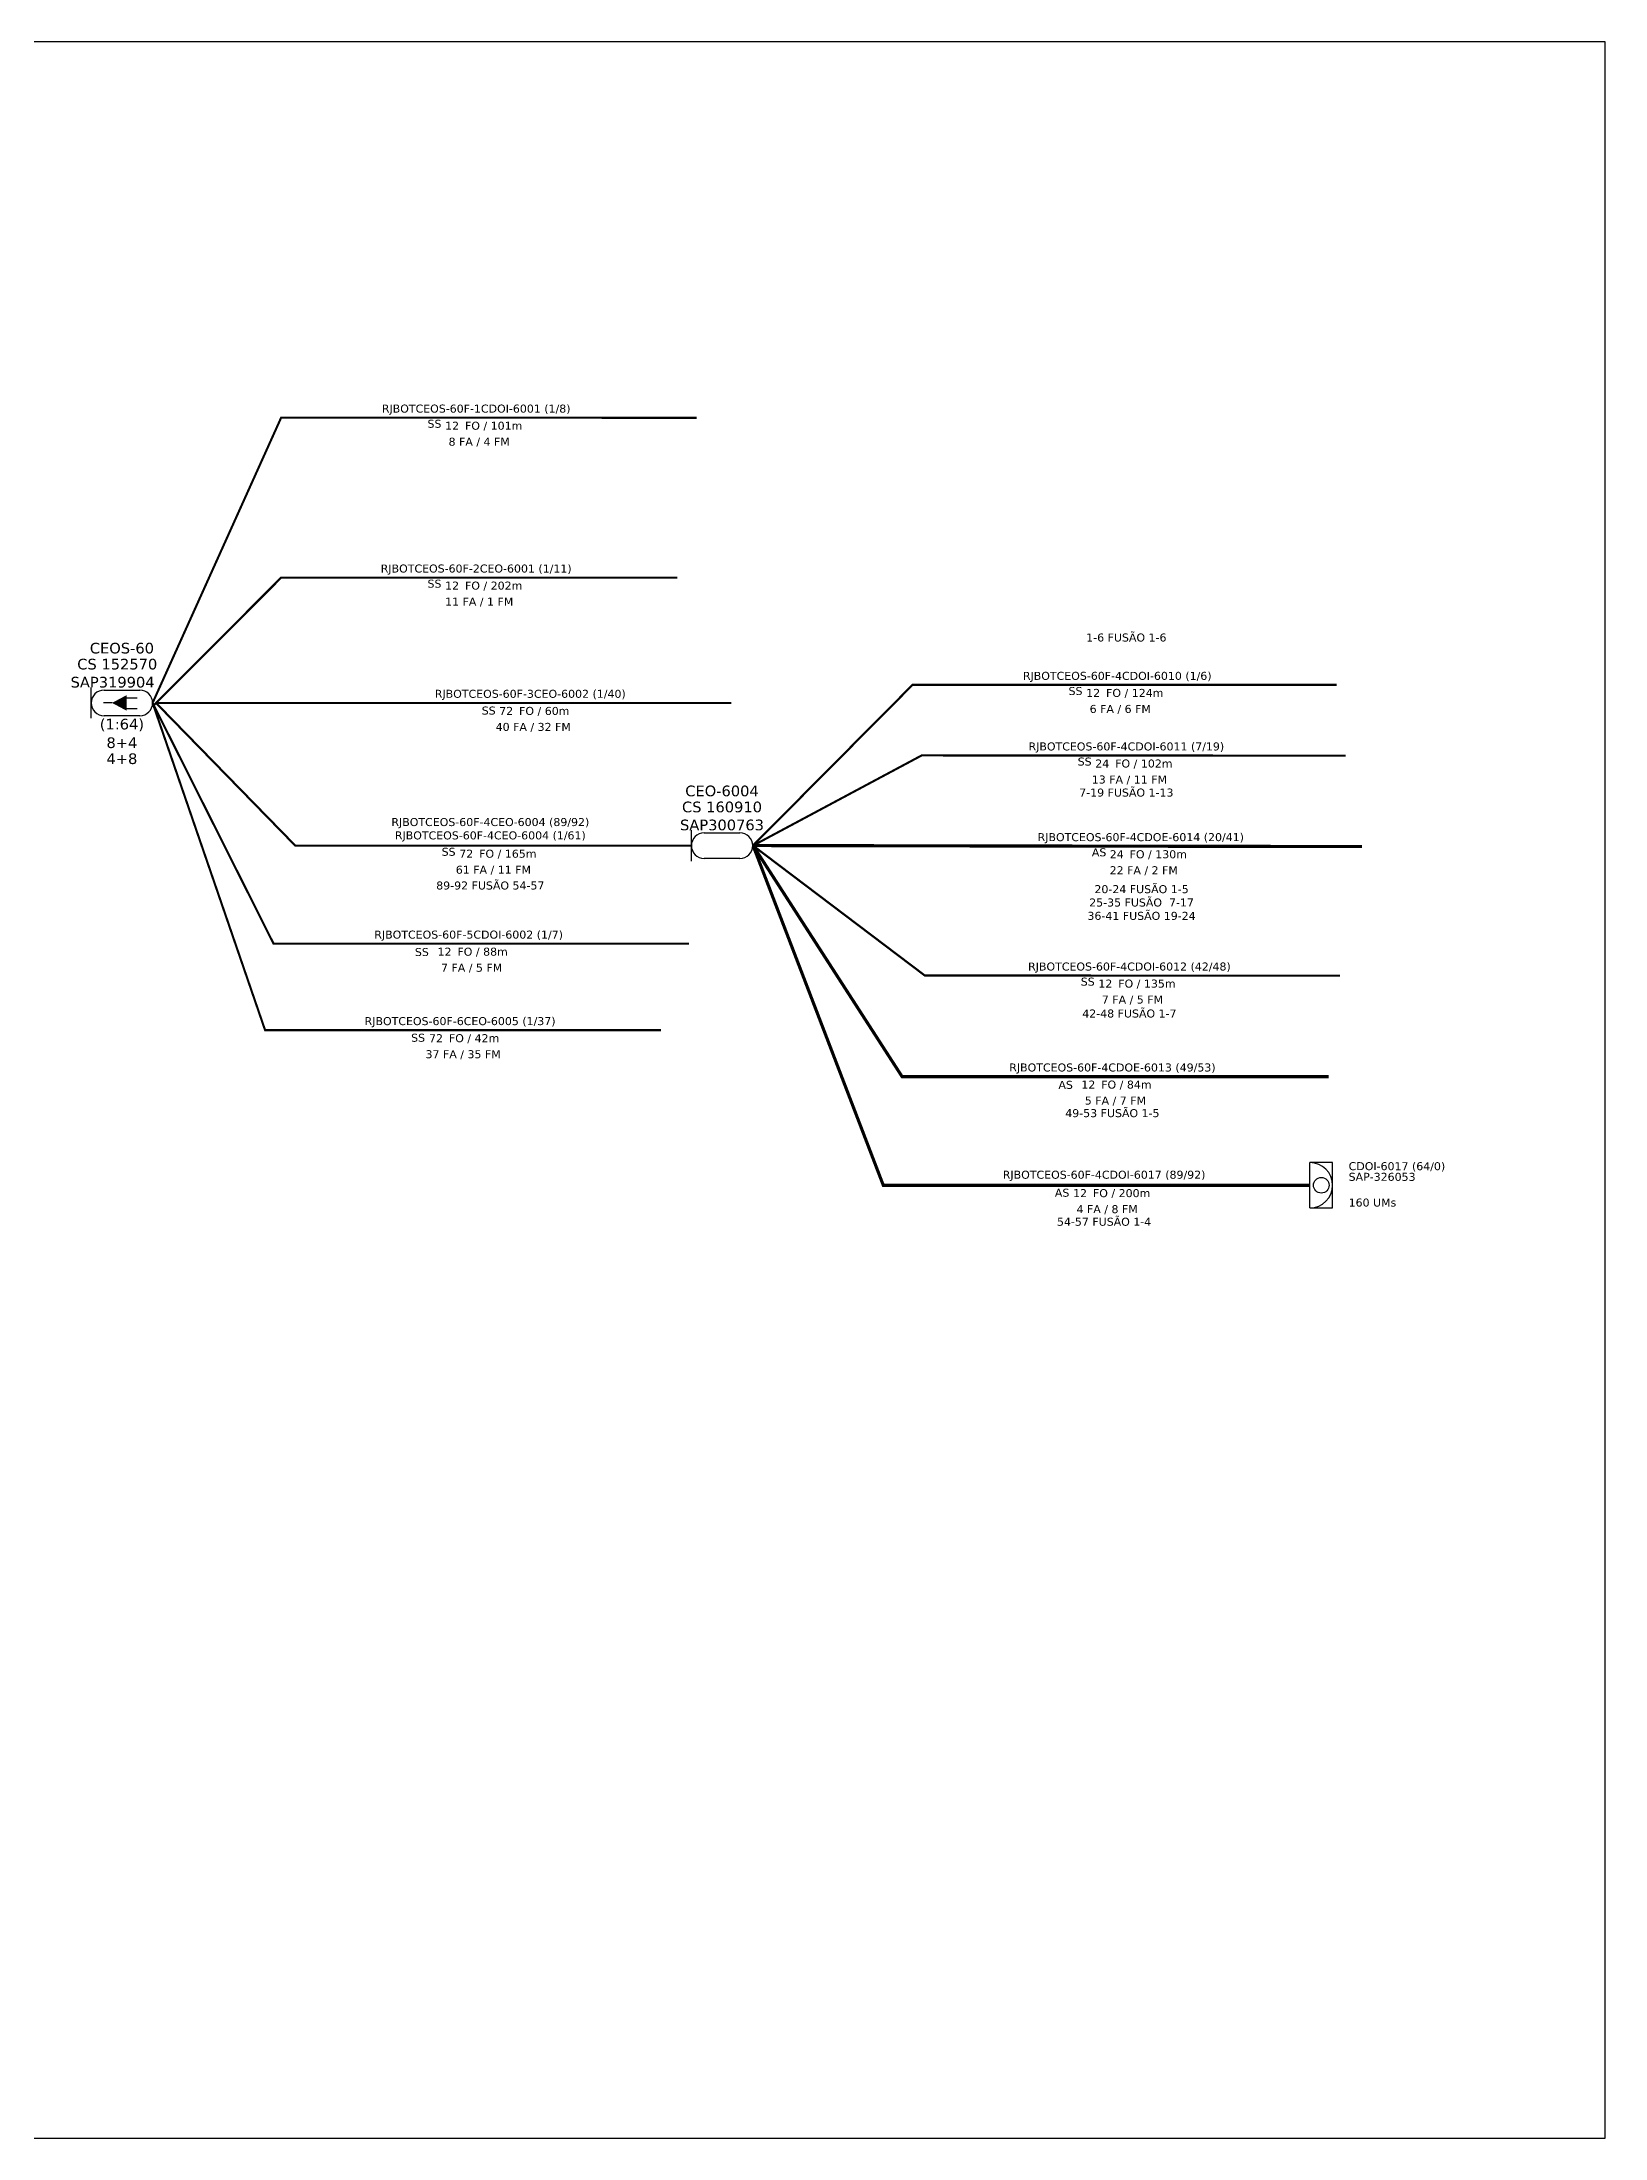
# Model space of a CAD drawing. Extents: x -4 to 837, y 1 to 595.
# Drawn here: x 394 to 837, y 1 to 595 of the extents above; entities that cross this region are included whole.
import ezdxf
from ezdxf.enums import TextEntityAlignment as Align

# ---------------------------------------------------------------- set-up
doc = ezdxf.new("R2010")
doc.units = 0
for name, color, linetype in [('CAP a instalar', 1, 'Continuous'), ('CAP a retirar', 3, 'Continuous'), ('CDO_INTERIOR', 1, 'Continuous'), ('CEO', 1, 'Continuous'), ('CEOS', 1, 'Continuous')]:
    doc.layers.add(name, color=color, linetype=linetype)
doc.layers.add('Texto_Cabos', color=1, linetype='Continuous', lineweight=20)
doc.styles.add('siredit', font='verdana.ttf')
doc.linetypes.add('FENCELINE1', pattern='A,0.25,-0.1,[133,ltypeshp.shx,S=0.1,R=0,X=-0.1,Y=0],-0.1,1', length=1.45)

msp = doc.modelspace()

# ---------------------------------------------------------------- linework, layer by layer
for p, q in [((837.17, 595.26), (-3.83, 595.26)), ((837.17, 1.26), (837.17, 595.26)), ((-3.83, 1.26), (837.17, 1.26))]:
    msp.add_line(p, q)
at = {"layer": 'CAP a instalar', "color": 7, "linetype": 'FENCELINE1', "ltscale": 7, "const_width": 0.899}
for points in [[(595.64, 367.53), (768.29, 367.24)], [(758.85, 302.06), (637.93, 302.06), (595.72, 367.48)]]:
    msp.add_lwpolyline(points, dxfattribs=at)
at = {"layer": 'CAP a instalar', "linetype": 'FENCELINE1', "ltscale": 7, "const_width": 0.899}
msp.add_lwpolyline([(595.72, 367.48), (632.61, 271.26), (753.53, 271.26)], dxfattribs=at)
at = {"layer": 'CAP a retirar', "color": 7, "linetype": 'Continuous', "const_width": 0.605}
for points in [[(579.68, 488.74), (461.97, 488.8), (425.53, 407.95)], [(426.01, 407.47), (461.97, 443.45), (574.2, 443.45)], [(595.61, 367.47), (640.91, 413.07), (761.1, 413.07)], [(569.64, 315.21), (457.41, 315.21), (425.53, 407.95)], [(577.53, 339.71), (459.82, 339.71), (425.53, 407.95)], [(589.53, 407.95), (426.49, 407.95)], [(426.49, 407.95), (465.98, 367.49), (578.21, 367.49)], [(763.66, 393.01), (643.49, 393.07), (595.61, 367.47)], [(762.07, 330.65), (644.36, 330.71), (595.67, 367.53)]]:
    msp.add_lwpolyline(points, dxfattribs=at)
at = {"layer": 'CDO_INTERIOR'}
for p, q in [((759.96, 277.69), (753.53, 277.69)), ((759.95, 264.84), (759.96, 277.69)), ((753.53, 264.84), (759.95, 264.84))]:
    msp.add_line(p, q, dxfattribs=at)
msp.add_lwpolyline([(753.53, 264.84), (753.53, 277.69)], dxfattribs=at)
msp.add_circle((756.74, 271.26), 2.22, dxfattribs=at)
msp.add_arc((753.53, 271.26), 6.42, 269.97241, 89.97241, dxfattribs=at)
at = {"layer": 'CEO', "color": 5}
for p, q in [((581.83, 371.1), (591.98, 371.1)), ((591.98, 363.87), (581.83, 363.87))]:
    msp.add_line(p, q, dxfattribs=at)
msp.add_lwpolyline([(578.21, 363.12), (578.21, 371.85)], dxfattribs=at)
for centre, start, end in [((581.83, 367.49), 90, 270), ((591.98, 367.49), 270, 90)]:
    msp.add_arc(centre, 3.62, start, end, dxfattribs=at)
at = {"layer": 'CEOS', "color": 7}
for p, q in [((411.76, 411.57), (421.91, 411.57)), ((421.91, 404.33), (411.76, 404.33))]:
    msp.add_line(p, q, dxfattribs=at)
for points in [[(408.14, 403.59), (408.14, 412.31)], [(414.03, 407.95), (411.59, 407.95)], [(418.04, 409.38), (421.12, 409.38)], [(418.04, 406.37), (421.12, 406.37)]]:
    msp.add_lwpolyline(points, dxfattribs=at)
msp.add_lwpolyline([(414.03, 407.95, 0, 4.47, 0), (418.22, 407.95, 4.47, 4.47, 0)], format="xyseb", dxfattribs=at)
for centre, start, end in [((411.76, 407.95), 90, 270), ((421.91, 407.95), 270, 90)]:
    msp.add_arc(centre, 3.62, start, end, dxfattribs=at)

# ---------------------------------------------------------------- texts
at = {"layer": 'CDO_INTERIOR', "linetype": 'Continuous', "style": 'siredit'}
for s, height, p in [('CDOI-6017 (64/0)', 2.2673, (764.49, 276.68)), ('SAP-326053', 2.267, (764.49, 273.66)), ('160 UMs', 2.267, (764.49, 266.37))]:
    msp.add_text(s, height=height, rotation=359.97241, dxfattribs=at).set_placement(p, align=Align.MIDDLE_LEFT)
at = {"layer": 'CEO', "color": 7, "linetype": 'Continuous', "style": 'siredit'}
for s, p in [('CEOS-60', (416.83, 423.47)), ('CS 152570  ', (416.83, 418.94)), ('(1:64)', (416.83, 401.94)), ('8+4', (416.83, 396.67)), ('4+8', (416.83, 392.14))]:
    msp.add_text(s, height=3.023, dxfattribs=at).set_placement(p, align=Align.MIDDLE_CENTER)
at = {"layer": 'CEO', "color": 5, "linetype": 'Continuous', "style": 'siredit'}
for s, p in [('CEO-6004', (586.9, 383.01)), ('SAP300763', (586.9, 373.37)), ('CS 160910', (586.9, 378.47))]:
    msp.add_text(s, height=3.023, dxfattribs=at).set_placement(p, align=Align.MIDDLE_CENTER)
at = {"layer": 'CEOS', "color": 7, "linetype": 'Continuous', "style": 'siredit'}
msp.add_text('SAP319904    ', height=3.023, dxfattribs=at).set_placement((416.83, 413.83), align=Align.MIDDLE_CENTER)
at = {"layer": 'Texto_Cabos', "color": 7, "linetype": 'Continuous', "style": 'siredit'}
for s, height, p in [('SS', 2.267, (505.41, 487.06)), ('8 FA / 4 FM', 2.2673, (518.08, 481.97)), ('SS', 2.267, (505.41, 441.74)), ('11 FA / 1 FM', 2.2673, (518.08, 436.65)), ('SS', 2.267, (687.09, 411.33)), ('SS', 2.267, (520.77, 405.78)), ('6 FA / 6 FM', 2.2673, (699.77, 406.24)), ('40 FA / 32 FM', 2.2673, (533.41, 401.15)), ('SS', 2.267, (689.67, 391.33)), ('13 FA / 11 FM', 2.2673, (702.35, 386.24)), ('SS', 2.267, (509.42, 365.77)), ('AS', 2.267, (693.76, 365.62)), ('61 FA / 11 FM', 2.2673, (522.1, 360.68)), ('22 FA / 2 FM', 2.2673, (706.43, 360.53)), ('SS', 2.267, (501.84, 337.37)), ('7 FA / 5 FM', 2.2673, (515.94, 332.91)), ('SS', 2.267, (690.54, 328.97)), ('7 FA / 5 FM', 2.2673, (703.22, 323.88)), ('SS', 2.267, (500.76, 313.07)), ('37 FA / 35 FM', 2.2673, (513.53, 308.4)), ('AS', 2.267, (684.29, 299.72)), ('5 FA / 7 FM', 2.2673, (698.39, 295.26))]:
    msp.add_text(s, height=height, dxfattribs=at).set_placement(p, align=Align.MIDDLE_CENTER)
for s, p in [('12', (512.39, 486.5)), ('12', (512.39, 441.19)), ('12', (694.07, 410.78)), ('72', (527.72, 405.68)), ('24', (696.65, 390.78)), ('72', (516.4, 365.22)), ('24', (700.74, 365.06)), ('12', (510.25, 337.45)), ('12', (697.52, 328.41)), ('72', (507.83, 312.94)), ('12', (692.7, 299.79))]:
    msp.add_text(s, height=2.267, dxfattribs=at).set_placement(p, align=Align.MIDDLE_RIGHT)
at = {"layer": 'Texto_Cabos', "color": 7, "style": 'siredit'}
for p in [(520.34, 486.5), (520.34, 441.19), (702.02, 410.78), (535.66, 405.68), (704.6, 390.78), (524.35, 365.22), (708.69, 365.06), (518.19, 337.45), (705.47, 328.41), (515.78, 312.94), (700.64, 299.79)]:
    msp.add_text('FO /', height=2.267, dxfattribs=at).set_placement(p, align=Align.MIDDLE_RIGHT)
at = {"layer": 'Texto_Cabos', "color": 7, "linetype": 'Continuous', "style": 'siredit'}
for s, p in [('101m', (521.34, 486.5)), ('202m', (521.34, 441.19)), ('124m', (703.03, 410.78)), ('102m', (705.61, 390.78)), ('165m', (525.36, 365.22)), ('130m', (709.69, 365.06)), ('88m', (519.2, 337.45)), ('135m', (706.48, 328.41)), ('42m', (516.79, 312.94)), ('84m', (701.65, 299.79))]:
    msp.add_text(s, height=2.267, dxfattribs=at).set_placement(p, align=Align.MIDDLE_LEFT)
at = {"layer": 'Texto_Cabos', "color": 7, "style": 'siredit'}
msp.add_text('60m', height=2.267, dxfattribs=at).set_placement((536.67, 405.68), align=Align.MIDDLE_LEFT)
at = {"layer": 'Texto_Cabos', "linetype": 'Continuous', "style": 'siredit'}
for s, height, p in [('AS', 2.267, (683.28, 269.15)), ('4 FA / 8 FM', 2.2673, (696.05, 264.49))]:
    msp.add_text(s, height=height, dxfattribs=at).set_placement(p, align=Align.MIDDLE_CENTER)
msp.add_text('12', height=2.267, dxfattribs=at).set_placement((690.35, 269.03), align=Align.MIDDLE_RIGHT)
at = {"layer": 'Texto_Cabos', "style": 'siredit'}
msp.add_text('FO /', height=2.267, dxfattribs=at).set_placement((698.3, 269.03), align=Align.MIDDLE_RIGHT)
at = {"layer": 'Texto_Cabos', "linetype": 'Continuous', "style": 'siredit'}
msp.add_text('200m', height=2.267, dxfattribs=at).set_placement((699.31, 269.03), align=Align.MIDDLE_LEFT)
at = {"layer": 'Texto_Cabos', "color": 7, "char_height": 2.2673, "attachment_point": 5, "style": 'siredit'}
for s, insert in [('RJBOTCEOS-60F-1CDOI-6001 (1/8)', (517.23, 491.04)), ('RJBOTCEOS-60F-2CEO-6001 (1/11)', (517.23, 445.72)), ('1-6 FUSÃO 1-6', (701.49, 426.46)), ('RJBOTCEOS-60F-4CDOI-6010 (1/6)', (698.91, 415.31)), ('RJBOTCEOS-60F-3CEO-6002 (1/40)', (532.56, 410.22)), ('RJBOTCEOS-60F-4CDOI-6011 (7/19)', (701.49, 395.31)), ('7-19 FUSÃO 1-13', (701.49, 382.52)), ('RJBOTCEOS-60F-4CEO-6004 (89/92)\\PRJBOTCEOS-60F-4CEO-6004 (1/61)', (521.24, 371.99)), ('RJBOTCEOS-60F-4CDOE-6014 (20/41)', (705.58, 369.6)), ('89-92 FUSÃO 54-57', (521.24, 356.19)), ('20-24 FUSÃO 1-5\\P25-35 FUSÃO  7-17\\P36-41 FUSÃO 19-24', (705.8, 351.37)), ('RJBOTCEOS-60F-5CDOI-6002 (1/7)', (515.09, 341.98)), ('RJBOTCEOS-60F-4CDOI-6012 (42/48)', (702.36, 332.94)), ('42-48 FUSÃO 1-7', (702.36, 319.91)), ('RJBOTCEOS-60F-6CEO-6005 (1/37)', (512.67, 317.47)), ('RJBOTCEOS-60F-4CDOE-6013 (49/53)', (697.54, 304.33)), ('49-53 FUSÃO 1-5', (697.54, 291.68))]:
    msp.add_mtext(s, dxfattribs=dict(at, insert=insert))
at = {"layer": 'Texto_Cabos', "char_height": 2.2673, "attachment_point": 5, "style": 'siredit'}
for s, insert in [('RJBOTCEOS-60F-4CDOI-6017 (89/92)', (695.19, 273.94)), ('54-57 FUSÃO 1-4', (695.19, 260.91))]:
    msp.add_mtext(s, dxfattribs=dict(at, insert=insert))

doc.saveas('drawing.dxf')
